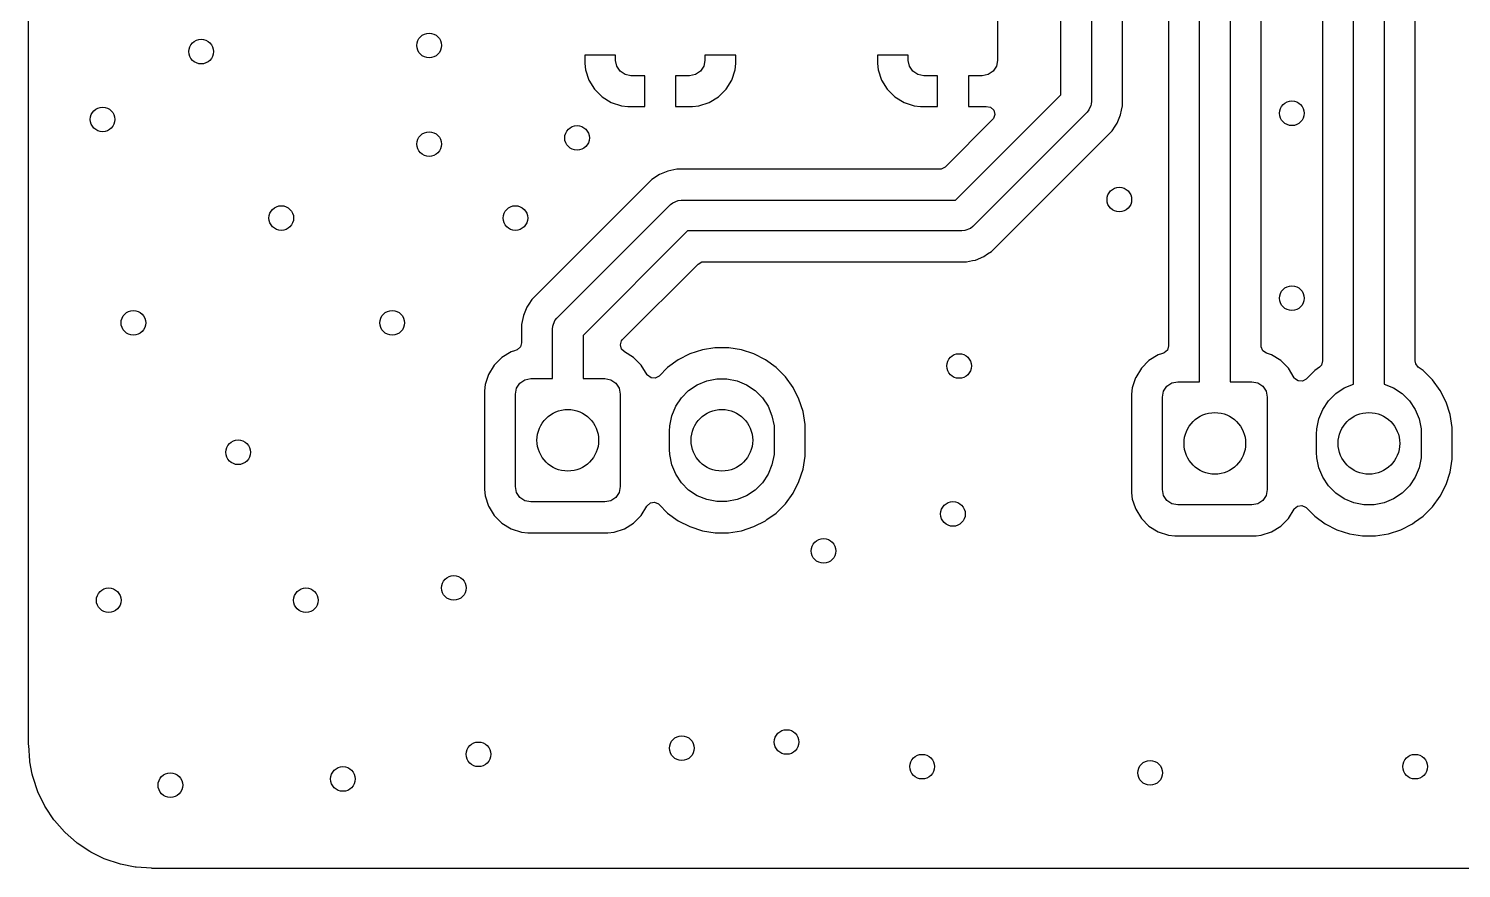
# Model space of a CAD drawing. Extents: x 2.03 to 8.88, y -5.74 to -2.97.
# Drawn here: x 2.028 to 2.943, y -5.738 to -5.202 of the extents above; entities that cross this region are included whole.
import ezdxf

# ---------------------------------------------------------------- set-up
doc = ezdxf.new("R2010")
doc.units = 0
doc.header["$MEASUREMENT"] = 0
doc.layers.add('BLACK', color=7, linetype='CONTINUOUS')

msp = doc.modelspace()

# ---------------------------------------------------------------- linework, layer by layer
at = {"layer": 'BLACK', "linetype": 'CONTINUOUS'}
for p, q in [((2.02758, -5.22411), (2.02758, -3.05134)), ((2.70669, -4.95079), (2.70669, -5.24823)), ((2.7264, -5.25114), (2.7264, -4.94788)), ((2.68701, -5.24415), (2.68701, -4.95486)), ((2.87402, -5.42886), (2.87402, -4.97455)), ((2.8937, -4.97047), (2.8937, -5.42886)), ((2.85431, -4.98473), (2.85431, -5.41409)), ((2.75589, -5.08567), (2.75589, -5.40452)), ((2.77559, -5.42736), (2.77559, -5.08858)), ((2.79528, -5.09266), (2.79528, -5.42736)), ((2.81498, -5.40452), (2.81498, -5.10284)), ((2.91341, -5.41409), (2.91341, -5.16477)), ((2.64665, -5.19557), (2.64665, -5.22215)), ((2.02758, -5.65929), (2.02758, -5.22411)), ((2.40256, -5.2187), (2.38287, -5.2187)), ((2.38287, -5.2187), (2.38287, -5.22411)), ((2.38287, -5.22411), (2.38329, -5.22816)), ((2.40256, -5.22215), (2.40256, -5.2187)), ((2.40331, -5.22591), (2.40256, -5.22215)), ((2.40544, -5.22911), (2.40331, -5.22591)), ((2.4589, -5.22591), (2.45676, -5.22911)), ((2.45965, -5.22215), (2.4589, -5.22591)), ((2.47933, -5.2187), (2.45965, -5.2187)), ((2.45965, -5.2187), (2.45965, -5.22215)), ((2.47892, -5.22816), (2.47933, -5.22411)), ((2.47933, -5.22411), (2.47933, -5.2187)), ((2.47933, -5.22411), (2.47933, -5.22411)), ((2.58957, -5.2187), (2.56988, -5.2187)), ((2.56988, -5.2187), (2.56988, -5.22411)), ((2.56988, -5.22411), (2.5703, -5.22816)), ((2.58957, -5.22215), (2.58957, -5.2187)), ((2.59032, -5.22591), (2.58957, -5.22215)), ((2.59245, -5.22911), (2.59032, -5.22591)), ((2.6459, -5.22591), (2.64377, -5.22911)), ((2.64665, -5.22215), (2.6459, -5.22591)), ((2.38329, -5.22816), (2.38546, -5.23471)), ((2.38546, -5.23471), (2.38546, -5.23471)), ((2.38546, -5.23471), (2.38908, -5.24058)), ((2.40863, -5.23124), (2.40544, -5.22911)), ((2.4124, -5.23199), (2.40863, -5.23124)), ((2.42126, -5.23199), (2.4124, -5.23199)), ((2.42126, -5.25167), (2.42126, -5.23199)), ((2.4498, -5.23199), (2.44094, -5.23199)), ((2.44094, -5.23199), (2.44094, -5.25167)), ((2.45357, -5.23124), (2.4498, -5.23199)), ((2.45676, -5.22911), (2.45357, -5.23124)), ((2.47312, -5.24058), (2.47675, -5.23471)), ((2.47675, -5.23471), (2.47892, -5.22816)), ((2.47675, -5.23471), (2.47675, -5.23471)), ((2.47892, -5.22816), (2.47892, -5.22816)), ((2.5703, -5.22816), (2.57247, -5.23471)), ((2.57247, -5.23471), (2.57247, -5.23471)), ((2.57247, -5.23471), (2.57609, -5.24058)), ((2.59564, -5.23124), (2.59245, -5.22911)), ((2.59941, -5.23199), (2.59564, -5.23124)), ((2.60827, -5.23199), (2.59941, -5.23199)), ((2.60827, -5.25167), (2.60827, -5.23199)), ((2.63681, -5.23199), (2.62795, -5.23199)), ((2.62795, -5.23199), (2.62795, -5.25167)), ((2.64058, -5.23124), (2.63681, -5.23199)), ((2.64377, -5.22911), (2.64058, -5.23124)), ((2.38908, -5.24058), (2.39396, -5.24547)), ((2.46824, -5.24547), (2.47312, -5.24058)), ((2.57609, -5.24058), (2.58097, -5.24547)), ((2.61978, -5.31138), (2.68701, -5.24415)), ((2.39396, -5.24547), (2.39984, -5.24909)), ((2.39984, -5.24909), (2.39984, -5.24909)), ((2.39984, -5.24909), (2.40639, -5.25126)), ((2.40639, -5.25126), (2.40639, -5.25126)), ((2.40639, -5.25126), (2.41043, -5.25167)), ((2.41043, -5.25167), (2.42126, -5.25167)), ((2.42126, -5.25167), (2.42126, -5.25167)), ((2.44094, -5.25167), (2.45177, -5.25167)), ((2.45177, -5.25167), (2.45581, -5.25126)), ((2.45177, -5.25167), (2.45177, -5.25167)), ((2.45581, -5.25126), (2.46237, -5.24909)), ((2.46237, -5.24909), (2.46824, -5.24547)), ((2.46237, -5.24909), (2.46237, -5.24909)), ((2.58097, -5.24547), (2.58685, -5.24909)), ((2.58685, -5.24909), (2.58685, -5.24909)), ((2.58685, -5.24909), (2.5934, -5.25126)), ((2.5934, -5.25126), (2.5934, -5.25126)), ((2.5934, -5.25126), (2.59744, -5.25167)), ((2.59744, -5.25167), (2.60827, -5.25167)), ((2.60827, -5.25167), (2.60827, -5.25167)), ((2.62795, -5.25167), (2.63878, -5.25167)), ((2.63878, -5.25167), (2.63943, -5.25161)), ((2.63878, -5.25167), (2.63878, -5.25167)), ((2.63943, -5.25161), (2.64213, -5.25211)), ((2.64213, -5.25211), (2.64414, -5.25399)), ((2.64414, -5.25399), (2.6448, -5.25666)), ((2.70503, -5.2537), (2.70381, -5.25519)), ((2.70615, -5.25101), (2.70503, -5.2537)), ((2.7065, -5.25015), (2.70615, -5.25101)), ((2.70669, -5.24823), (2.7065, -5.25015)), ((2.72526, -5.25685), (2.72583, -5.25399)), ((2.72583, -5.25399), (2.7264, -5.25114)), ((2.64338, -5.25992), (2.61305, -5.29024)), ((2.70381, -5.25519), (2.63082, -5.32818)), ((2.64392, -5.25927), (2.64338, -5.25992)), ((2.6448, -5.25666), (2.64392, -5.25927)), ((2.72174, -5.26416), (2.72303, -5.26222)), ((2.72303, -5.26222), (2.72526, -5.25685)), ((2.64269, -5.34417), (2.7198, -5.26706)), ((2.7198, -5.26706), (2.72174, -5.26416)), ((2.61305, -5.29024), (2.61063, -5.29156)), ((2.42569, -5.29827), (2.3491, -5.37487)), ((2.43053, -5.29504), (2.42569, -5.29827)), ((2.42569, -5.29827), (2.42569, -5.29827)), ((2.43591, -5.29281), (2.43053, -5.29504)), ((2.43053, -5.29504), (2.43053, -5.29504)), ((2.44162, -5.29167), (2.43591, -5.29281)), ((2.43591, -5.29281), (2.43591, -5.29281)), ((2.6096, -5.29167), (2.44162, -5.29167)), ((2.61063, -5.29156), (2.6096, -5.29167)), ((2.36509, -5.38674), (2.43757, -5.31426)), ((2.43757, -5.31426), (2.43906, -5.31304)), ((2.43906, -5.31304), (2.44261, -5.31157)), ((2.43906, -5.31304), (2.43906, -5.31304)), ((2.44261, -5.31157), (2.44453, -5.31138)), ((2.44453, -5.31138), (2.61978, -5.31138)), ((2.4486, -5.33106), (2.38189, -5.39778)), ((2.62386, -5.33106), (2.4486, -5.33106)), ((2.62578, -5.33087), (2.62386, -5.33106)), ((2.62933, -5.3294), (2.62578, -5.33087)), ((2.63082, -5.32818), (2.62933, -5.3294)), ((2.62933, -5.3294), (2.62933, -5.3294)), ((2.64028, -5.34579), (2.64269, -5.34417)), ((2.40705, -5.40049), (2.45534, -5.3522)), ((2.45534, -5.3522), (2.45775, -5.35088)), ((2.45775, -5.35088), (2.45879, -5.35077)), ((2.45879, -5.35077), (2.62677, -5.35077)), ((2.62677, -5.35077), (2.63061, -5.35)), ((2.63061, -5.35), (2.63248, -5.34963)), ((2.63248, -5.34963), (2.63785, -5.3474)), ((2.63785, -5.3474), (2.64028, -5.34579)), ((2.34586, -5.37971), (2.34364, -5.38508)), ((2.34716, -5.37777), (2.34586, -5.3797)), ((2.34586, -5.3797), (2.34586, -5.37971)), ((2.3491, -5.37487), (2.34716, -5.37777)), ((2.34716, -5.37777), (2.34716, -5.37777)), ((2.3491, -5.37487), (2.3491, -5.37487)), ((2.34364, -5.38508), (2.3425, -5.39079)), ((2.3425, -5.39079), (2.3425, -5.40255)), ((2.34364, -5.38508), (2.34364, -5.38508)), ((2.36239, -5.39178), (2.36386, -5.38823)), ((2.36386, -5.38823), (2.36509, -5.38674)), ((2.36386, -5.38823), (2.36386, -5.38823)), ((2.3622, -5.3937), (2.36239, -5.39178)), ((2.3622, -5.42539), (2.3622, -5.3937)), ((2.38189, -5.39778), (2.38189, -5.42539)), ((2.40641, -5.40127), (2.40705, -5.40049)), ((2.33585, -5.40828), (2.32997, -5.4119)), ((2.33794, -5.40758), (2.33585, -5.40828)), ((2.33585, -5.40828), (2.33585, -5.40828)), ((2.33915, -5.40718), (2.33794, -5.40758)), ((2.33965, -5.40699), (2.33915, -5.40718)), ((2.34172, -5.40519), (2.33965, -5.40699)), ((2.3425, -5.40255), (2.34172, -5.40519)), ((2.40562, -5.4039), (2.40641, -5.40127)), ((2.40637, -5.40655), (2.40562, -5.4039)), ((2.40806, -5.40803), (2.40637, -5.40655)), ((2.408, -5.40813), (2.40806, -5.40803)), ((2.40824, -5.40828), (2.408, -5.40813)), ((2.40824, -5.40828), (2.40824, -5.40828)), ((2.41412, -5.4119), (2.40824, -5.40828)), ((2.45006, -5.40958), (2.44261, -5.41338)), ((2.45802, -5.407), (2.45006, -5.40958)), ((2.46604, -5.40573), (2.45802, -5.407)), ((2.46629, -5.40569), (2.46604, -5.40573)), ((2.47466, -5.40569), (2.46629, -5.40569)), ((2.4749, -5.40573), (2.47466, -5.40569)), ((2.48292, -5.407), (2.4749, -5.40573)), ((2.49088, -5.40958), (2.48292, -5.407)), ((2.48292, -5.407), (2.48292, -5.407)), ((2.48292, -5.407), (2.48292, -5.407)), ((2.49834, -5.41338), (2.49088, -5.40958)), ((2.49088, -5.40958), (2.49088, -5.40958)), ((2.49088, -5.40958), (2.49088, -5.40958)), ((2.75126, -5.40957), (2.74924, -5.41024)), ((2.75254, -5.40915), (2.75126, -5.40957)), ((2.75303, -5.40896), (2.75254, -5.40915)), ((2.75511, -5.40716), (2.75303, -5.40896)), ((2.75589, -5.40452), (2.75511, -5.40716)), ((2.81501, -5.40504), (2.81498, -5.40452)), ((2.81607, -5.40758), (2.81501, -5.40504)), ((2.81833, -5.40915), (2.81607, -5.40758)), ((2.82163, -5.41024), (2.81833, -5.40915)), ((2.32509, -5.41679), (2.32146, -5.42266)), ((2.32997, -5.4119), (2.32509, -5.41679)), ((2.419, -5.41679), (2.41412, -5.4119)), ((2.41412, -5.4119), (2.41412, -5.4119)), ((2.42276, -5.42288), (2.419, -5.41679)), ((2.43584, -5.4183), (2.43037, -5.42377)), ((2.44261, -5.41338), (2.43584, -5.4183)), ((2.50511, -5.4183), (2.49834, -5.41338)), ((2.51103, -5.42422), (2.50511, -5.4183)), ((2.73848, -5.41875), (2.73485, -5.42463)), ((2.74336, -5.41387), (2.73848, -5.41875)), ((2.74924, -5.41024), (2.74336, -5.41387)), ((2.74924, -5.41024), (2.74924, -5.41024)), ((2.82751, -5.41387), (2.82163, -5.41024)), ((2.83239, -5.41875), (2.82751, -5.41387)), ((2.82751, -5.41387), (2.82751, -5.41387)), ((2.83615, -5.42485), (2.83239, -5.41875)), ((2.8523, -5.41804), (2.84922, -5.42027)), ((2.85354, -5.41673), (2.8523, -5.41804)), ((2.85431, -5.41409), (2.85354, -5.41673)), ((2.91374, -5.41586), (2.91341, -5.41409)), ((2.91542, -5.41804), (2.91374, -5.41586)), ((2.9185, -5.42027), (2.91542, -5.41804)), ((2.32081, -5.42463), (2.31929, -5.42922)), ((2.32146, -5.42266), (2.32081, -5.42463)), ((2.32146, -5.42266), (2.32146, -5.42266)), ((2.34147, -5.42828), (2.34466, -5.42614)), ((2.34466, -5.42614), (2.34843, -5.42539)), ((2.34843, -5.42539), (2.3622, -5.42539)), ((2.38189, -5.42539), (2.39567, -5.42539)), ((2.39567, -5.42539), (2.39944, -5.42614)), ((2.39944, -5.42614), (2.40263, -5.42828)), ((2.42301, -5.42324), (2.42276, -5.42288)), ((2.42521, -5.42489), (2.42301, -5.42324)), ((2.42796, -5.42509), (2.42521, -5.42489)), ((2.43037, -5.42377), (2.42796, -5.42509)), ((2.4547, -5.42935), (2.46076, -5.42683)), ((2.46076, -5.42683), (2.46719, -5.42555)), ((2.46719, -5.42555), (2.47375, -5.42555)), ((2.47375, -5.42555), (2.48019, -5.42683)), ((2.48019, -5.42683), (2.48625, -5.42935)), ((2.51595, -5.43099), (2.51103, -5.42422)), ((2.73476, -5.42489), (2.73268, -5.43119)), ((2.73485, -5.42463), (2.73476, -5.42489)), ((2.73485, -5.42463), (2.73485, -5.42463)), ((2.75804, -5.42811), (2.76181, -5.42736)), ((2.76181, -5.42736), (2.77559, -5.42736)), ((2.79528, -5.42736), (2.80906, -5.42736)), ((2.80906, -5.42736), (2.81282, -5.42811)), ((2.8364, -5.42521), (2.83615, -5.42485)), ((2.8386, -5.42686), (2.8364, -5.42521)), ((2.84134, -5.42705), (2.8386, -5.42686)), ((2.84376, -5.42574), (2.84134, -5.42705)), ((2.84922, -5.42027), (2.84376, -5.42574)), ((2.92441, -5.42619), (2.9185, -5.42027)), ((2.9185, -5.42027), (2.9185, -5.42027)), ((2.92933, -5.43296), (2.92441, -5.42619)), ((2.31929, -5.42922), (2.31888, -5.43327)), ((2.31888, -5.43327), (2.31888, -5.49626)), ((2.31929, -5.42922), (2.31929, -5.42922)), ((2.31929, -5.42922), (2.31929, -5.42922)), ((2.33858, -5.43524), (2.33933, -5.43147)), ((2.33858, -5.49429), (2.33858, -5.43524)), ((2.33933, -5.43147), (2.34147, -5.42828)), ((2.40263, -5.42828), (2.40476, -5.43147)), ((2.40476, -5.43147), (2.40551, -5.43524)), ((2.40551, -5.43524), (2.40551, -5.49429)), ((2.4446, -5.43763), (2.44924, -5.43299)), ((2.44924, -5.43299), (2.4547, -5.42935)), ((2.48625, -5.42935), (2.4917, -5.43299)), ((2.4917, -5.43299), (2.49634, -5.43763)), ((2.51975, -5.43845), (2.51595, -5.43099)), ((2.51595, -5.43099), (2.51595, -5.43099)), ((2.51595, -5.43099), (2.51595, -5.43099)), ((2.73268, -5.43119), (2.73226, -5.43524)), ((2.73226, -5.43524), (2.73226, -5.49823)), ((2.73268, -5.43119), (2.73268, -5.43119)), ((2.73268, -5.43119), (2.73268, -5.43119)), ((2.75197, -5.4372), (2.75272, -5.43344)), ((2.75272, -5.43344), (2.75485, -5.43025)), ((2.75485, -5.43025), (2.75804, -5.42811)), ((2.81282, -5.42811), (2.81601, -5.43025)), ((2.81601, -5.43025), (2.81815, -5.43344)), ((2.81815, -5.43344), (2.8189, -5.4372)), ((2.85799, -5.4396), (2.86263, -5.43496)), ((2.86263, -5.43496), (2.86808, -5.43131)), ((2.86808, -5.43131), (2.87402, -5.42886)), ((2.8937, -5.42886), (2.89963, -5.43131)), ((2.89963, -5.43131), (2.90509, -5.43496)), ((2.90509, -5.43496), (2.90973, -5.4396)), ((2.93313, -5.44042), (2.92933, -5.43296)), ((2.92933, -5.43296), (2.92933, -5.43296)), ((2.92933, -5.43296), (2.92933, -5.43296)), ((2.43845, -5.44914), (2.44096, -5.44308)), ((2.44096, -5.44308), (2.4446, -5.43763)), ((2.49634, -5.43763), (2.49999, -5.44308)), ((2.49999, -5.44308), (2.5025, -5.44914)), ((2.52233, -5.44641), (2.51975, -5.43845)), ((2.75197, -5.49626), (2.75197, -5.4372)), ((2.8189, -5.4372), (2.8189, -5.49626)), ((2.85183, -5.45111), (2.85435, -5.44505)), ((2.85435, -5.44505), (2.85799, -5.4396)), ((2.90973, -5.4396), (2.91337, -5.44505)), ((2.91337, -5.44505), (2.91588, -5.45111)), ((2.93572, -5.44838), (2.93313, -5.44042)), ((2.43717, -5.45558), (2.43845, -5.44914)), ((2.5025, -5.44914), (2.50378, -5.45558)), ((2.52364, -5.45467), (2.52233, -5.44641)), ((2.52364, -5.47485), (2.52364, -5.45467)), ((2.85055, -5.45755), (2.85183, -5.45111)), ((2.91588, -5.45111), (2.91716, -5.45755)), ((2.93703, -5.45664), (2.93572, -5.44838)), ((2.43701, -5.45886), (2.43717, -5.45558)), ((2.43701, -5.47067), (2.43701, -5.45886)), ((2.50378, -5.45558), (2.50394, -5.45886)), ((2.50394, -5.45886), (2.50394, -5.47067)), ((2.85039, -5.46083), (2.85055, -5.45755)), ((2.85039, -5.47264), (2.85039, -5.46083)), ((2.91716, -5.45755), (2.91732, -5.46083)), ((2.91732, -5.46083), (2.91732, -5.47264)), ((2.93703, -5.47682), (2.93703, -5.45664)), ((2.43717, -5.47395), (2.43701, -5.47067)), ((2.50394, -5.47067), (2.50378, -5.47395)), ((2.85055, -5.47592), (2.85039, -5.47264)), ((2.91732, -5.47264), (2.91716, -5.47592)), ((2.43845, -5.48038), (2.43717, -5.47395)), ((2.44096, -5.48644), (2.43845, -5.48038)), ((2.5025, -5.48038), (2.49999, -5.48644)), ((2.50378, -5.47395), (2.5025, -5.48038)), ((2.52233, -5.48312), (2.52364, -5.47485)), ((2.85183, -5.48235), (2.85055, -5.47592)), ((2.85435, -5.48841), (2.85183, -5.48235)), ((2.91588, -5.48235), (2.91337, -5.48841)), ((2.91716, -5.47592), (2.91588, -5.48235)), ((2.93572, -5.48509), (2.93703, -5.47682)), ((2.4446, -5.4919), (2.44096, -5.48644)), ((2.44924, -5.49654), (2.4446, -5.4919)), ((2.49634, -5.4919), (2.4917, -5.49654)), ((2.49999, -5.48644), (2.49634, -5.4919)), ((2.51595, -5.49854), (2.51975, -5.49108)), ((2.51975, -5.49108), (2.52233, -5.48312)), ((2.85799, -5.49387), (2.85435, -5.48841)), ((2.91337, -5.48841), (2.90973, -5.49387)), ((2.93313, -5.49305), (2.93572, -5.48509)), ((2.31888, -5.49626), (2.31888, -5.49626)), ((2.31888, -5.49626), (2.31929, -5.50031)), ((2.31929, -5.50031), (2.31929, -5.50031)), ((2.31929, -5.50031), (2.32146, -5.50686)), ((2.33933, -5.49806), (2.33858, -5.49429)), ((2.34147, -5.50125), (2.33933, -5.49806)), ((2.40476, -5.49806), (2.40263, -5.50125)), ((2.40551, -5.49429), (2.40476, -5.49806)), ((2.4547, -5.50018), (2.44924, -5.49654)), ((2.46076, -5.50269), (2.4547, -5.50018)), ((2.48625, -5.50018), (2.48019, -5.50269)), ((2.4917, -5.49654), (2.48625, -5.50018)), ((2.51103, -5.50531), (2.51595, -5.49854)), ((2.51595, -5.49854), (2.51595, -5.49854)), ((2.51595, -5.49854), (2.51595, -5.49854)), ((2.73226, -5.49823), (2.73226, -5.49823)), ((2.73226, -5.49823), (2.73268, -5.50228)), ((2.75272, -5.50003), (2.75197, -5.49626)), ((2.75485, -5.50322), (2.75272, -5.50003)), ((2.81815, -5.50003), (2.81601, -5.50322)), ((2.8189, -5.49626), (2.81815, -5.50003)), ((2.86263, -5.49851), (2.85799, -5.49387)), ((2.86808, -5.50215), (2.86263, -5.49851)), ((2.90509, -5.49851), (2.89963, -5.50215)), ((2.90973, -5.49387), (2.90509, -5.49851)), ((2.92441, -5.50728), (2.92933, -5.5005)), ((2.92933, -5.5005), (2.93313, -5.49305)), ((2.92933, -5.5005), (2.92933, -5.5005)), ((2.92933, -5.5005), (2.92933, -5.5005)), ((2.32146, -5.50686), (2.32146, -5.50686)), ((2.32146, -5.50686), (2.3219, -5.50758)), ((2.3219, -5.50758), (2.32509, -5.51274)), ((2.34466, -5.50338), (2.34147, -5.50125)), ((2.34843, -5.50413), (2.34466, -5.50338)), ((2.39567, -5.50413), (2.34843, -5.50413)), ((2.39944, -5.50338), (2.39567, -5.50413)), ((2.40263, -5.50125), (2.39944, -5.50338)), ((2.419, -5.51274), (2.42263, -5.50686)), ((2.42263, -5.50686), (2.42276, -5.50665)), ((2.42263, -5.50686), (2.42263, -5.50686)), ((2.42276, -5.50665), (2.42481, -5.50481)), ((2.42481, -5.50481), (2.42752, -5.50437)), ((2.42752, -5.50437), (2.43005, -5.50546)), ((2.43005, -5.50546), (2.43037, -5.50576)), ((2.43037, -5.50576), (2.43584, -5.51122)), ((2.46719, -5.50397), (2.46076, -5.50269)), ((2.47375, -5.50397), (2.46719, -5.50397)), ((2.48019, -5.50269), (2.47375, -5.50397)), ((2.50511, -5.51122), (2.51103, -5.50531)), ((2.51103, -5.50531), (2.51103, -5.50531)), ((2.51103, -5.50531), (2.51103, -5.50531)), ((2.73268, -5.50228), (2.73268, -5.50228)), ((2.73268, -5.50228), (2.73448, -5.50773)), ((2.73448, -5.50773), (2.73485, -5.50883)), ((2.73485, -5.50883), (2.73848, -5.51471)), ((2.75804, -5.50535), (2.75485, -5.50322)), ((2.76181, -5.5061), (2.75804, -5.50535)), ((2.80906, -5.5061), (2.76181, -5.5061)), ((2.81282, -5.50535), (2.80906, -5.5061)), ((2.81601, -5.50322), (2.81282, -5.50535)), ((2.83239, -5.51471), (2.83602, -5.50883)), ((2.83602, -5.50883), (2.83615, -5.50862)), ((2.83602, -5.50883), (2.83602, -5.50883)), ((2.83615, -5.50862), (2.83819, -5.50678)), ((2.83819, -5.50678), (2.84091, -5.50634)), ((2.84091, -5.50634), (2.84343, -5.50743)), ((2.84343, -5.50743), (2.84376, -5.50773)), ((2.84376, -5.50773), (2.84922, -5.51319)), ((2.87414, -5.50466), (2.86808, -5.50215)), ((2.88058, -5.50594), (2.87414, -5.50466)), ((2.88714, -5.50594), (2.88058, -5.50594)), ((2.89357, -5.50466), (2.88714, -5.50594)), ((2.89963, -5.50215), (2.89357, -5.50466)), ((2.9185, -5.51319), (2.92441, -5.50728)), ((2.92441, -5.50728), (2.92441, -5.50728)), ((2.92441, -5.50728), (2.92441, -5.50728)), ((2.32509, -5.51274), (2.32997, -5.51763)), ((2.32997, -5.51763), (2.33585, -5.52125)), ((2.40824, -5.52125), (2.41412, -5.51763)), ((2.41412, -5.51763), (2.419, -5.51274)), ((2.43584, -5.51122), (2.44261, -5.51614)), ((2.44261, -5.51614), (2.44261, -5.51614)), ((2.44261, -5.51614), (2.44261, -5.51614)), ((2.44261, -5.51614), (2.45006, -5.51994)), ((2.49088, -5.51994), (2.49834, -5.51614)), ((2.49834, -5.51614), (2.49926, -5.51547)), ((2.49926, -5.51547), (2.50511, -5.51122)), ((2.50511, -5.51122), (2.50511, -5.51122)), ((2.50511, -5.51122), (2.50511, -5.51122)), ((2.73848, -5.51471), (2.74336, -5.51959)), ((2.82751, -5.51959), (2.83239, -5.51471)), ((2.84922, -5.51319), (2.85599, -5.51811)), ((2.85599, -5.51811), (2.85599, -5.51811)), ((2.85599, -5.51811), (2.85599, -5.51811)), ((2.85599, -5.51811), (2.86345, -5.52191)), ((2.90427, -5.52191), (2.91173, -5.51811)), ((2.91173, -5.51811), (2.91302, -5.51717)), ((2.91302, -5.51717), (2.9185, -5.51319)), ((2.9185, -5.51319), (2.9185, -5.51319)), ((2.9185, -5.51319), (2.9185, -5.51319)), ((2.33585, -5.52125), (2.34241, -5.52343)), ((2.34241, -5.52343), (2.34646, -5.52384)), ((2.34646, -5.52384), (2.39764, -5.52384)), ((2.39764, -5.52384), (2.40168, -5.52343)), ((2.40168, -5.52343), (2.40824, -5.52125)), ((2.45006, -5.51994), (2.45802, -5.52253)), ((2.45802, -5.52253), (2.46629, -5.52384)), ((2.46629, -5.52384), (2.46629, -5.52384)), ((2.46629, -5.52384), (2.47466, -5.52384)), ((2.47466, -5.52384), (2.48292, -5.52253)), ((2.47466, -5.52384), (2.47466, -5.52384)), ((2.48292, -5.52253), (2.49088, -5.51994)), ((2.74336, -5.51959), (2.74924, -5.52322)), ((2.74924, -5.52322), (2.7558, -5.52539)), ((2.7558, -5.52539), (2.75984, -5.52581)), ((2.75984, -5.52581), (2.81102, -5.52581)), ((2.81102, -5.52581), (2.81114, -5.5258)), ((2.81114, -5.5258), (2.81173, -5.52574)), ((2.81173, -5.52574), (2.81507, -5.52539)), ((2.81507, -5.52539), (2.82163, -5.52322)), ((2.82163, -5.52322), (2.82751, -5.51959)), ((2.86345, -5.52191), (2.87141, -5.5245)), ((2.87141, -5.5245), (2.87967, -5.52581)), ((2.87967, -5.52581), (2.87967, -5.52581)), ((2.87967, -5.52581), (2.88804, -5.52581)), ((2.88804, -5.52581), (2.89631, -5.5245)), ((2.88804, -5.52581), (2.88804, -5.52581)), ((2.89631, -5.5245), (2.90427, -5.52191)), ((2.02759, -5.65961), (2.02758, -5.65929)), ((2.02823, -5.66941), (2.02759, -5.65961)), ((2.02831, -5.67004), (2.02823, -5.66941)), ((2.02989, -5.67795), (2.02831, -5.67004)), ((2.0302, -5.67951), (2.02989, -5.67795)), ((2.03036, -5.68013), (2.0302, -5.67951)), ((2.03347, -5.68927), (2.03036, -5.68013)), ((2.03371, -5.68986), (2.03347, -5.68927)), ((2.03704, -5.69661), (2.03371, -5.68986)), ((2.03798, -5.69852), (2.03704, -5.69661)), ((2.0383, -5.69908), (2.03798, -5.69852)), ((2.04367, -5.7071), (2.0383, -5.69908)), ((2.04406, -5.70761), (2.04367, -5.7071)), ((2.05042, -5.71487), (2.04406, -5.70761)), ((2.05088, -5.71532), (2.05042, -5.71487)), ((2.05814, -5.72169), (2.05088, -5.71532)), ((2.05864, -5.72208), (2.05814, -5.72169)), ((2.06667, -5.72744), (2.05864, -5.72208)), ((2.06723, -5.72776), (2.06667, -5.72744)), ((2.07589, -5.73204), (2.06723, -5.72776)), ((2.07648, -5.73228), (2.07589, -5.73204)), ((2.08562, -5.73538), (2.07648, -5.73228)), ((2.08624, -5.73555), (2.08562, -5.73538)), ((2.09571, -5.73743), (2.08624, -5.73555)), ((2.09634, -5.73752), (2.09571, -5.73743)), ((2.10614, -5.73816), (2.09634, -5.73752)), ((2.10646, -5.73817), (2.10614, -5.73816)), ((8.79905, -5.73817), (2.10646, -5.73817))]:
    msp.add_line(p, q, dxfattribs=at)
at = {"layer": 'BLACK'}
for centre, radius in [((2.28346, -5.2126), 0.00787), ((2.1378, -5.21654), 0.00787), ((2.0748, -5.25984), 0.00787), ((2.83465, -5.25591), 0.00787), ((2.28346, -5.27559), 0.00787), ((2.37795, -5.27165), 0.00787), ((2.72441, -5.31102), 0.00787), ((2.18898, -5.32283), 0.00787), ((2.33858, -5.32283), 0.00787), ((2.83465, -5.37402), 0.00787), ((2.09449, -5.38976), 0.00787), ((2.25984, -5.38976), 0.00787), ((2.62205, -5.41732), 0.00787), ((2.37205, -5.46476), 0.01969), ((2.47047, -5.46476), 0.01969), ((2.78543, -5.46673), 0.01969), ((2.88386, -5.46673), 0.01969), ((2.16142, -5.47244), 0.00787), ((2.61811, -5.51181), 0.00787), ((2.53543, -5.53543), 0.00787), ((2.29921, -5.55906), 0.00787), ((2.07874, -5.56693), 0.00787), ((2.20472, -5.56693), 0.00787), ((2.44488, -5.66142), 0.00787), ((2.51181, -5.65748), 0.00787), ((2.31496, -5.66535), 0.00787), ((2.59843, -5.67323), 0.00787), ((2.91339, -5.67323), 0.00787), ((2.22835, -5.6811), 0.00787), ((2.74409, -5.67717), 0.00787), ((2.11811, -5.68504), 0.00787)]:
    msp.add_circle(centre, radius, dxfattribs=at)
at = {"layer": 'WHITE'}
for centre, radius in [((2.28346, -5.2126), 0.00787), ((2.1378, -5.21654), 0.00787), ((2.0748, -5.25984), 0.00787), ((2.83465, -5.25591), 0.00787), ((2.28346, -5.27559), 0.00787), ((2.37795, -5.27165), 0.00787), ((2.72441, -5.31102), 0.00787), ((2.18898, -5.32283), 0.00787), ((2.33858, -5.32283), 0.00787), ((2.83465, -5.37402), 0.00787), ((2.09449, -5.38976), 0.00787), ((2.25984, -5.38976), 0.00787), ((2.62205, -5.41732), 0.00787), ((2.37205, -5.46476), 0.01969), ((2.47047, -5.46476), 0.01969), ((2.78543, -5.46673), 0.01969), ((2.88386, -5.46673), 0.01969), ((2.16142, -5.47244), 0.00787), ((2.61811, -5.51181), 0.00787), ((2.53543, -5.53543), 0.00787), ((2.29921, -5.55906), 0.00787), ((2.07874, -5.56693), 0.00787), ((2.20472, -5.56693), 0.00787), ((2.44488, -5.66142), 0.00787), ((2.51181, -5.65748), 0.00787), ((2.31496, -5.66535), 0.00787), ((2.59843, -5.67323), 0.00787), ((2.91339, -5.67323), 0.00787), ((2.22835, -5.6811), 0.00787), ((2.74409, -5.67717), 0.00787), ((2.11811, -5.68504), 0.00787)]:
    msp.add_circle(centre, radius, dxfattribs=at)

doc.saveas('drawing.dxf')
